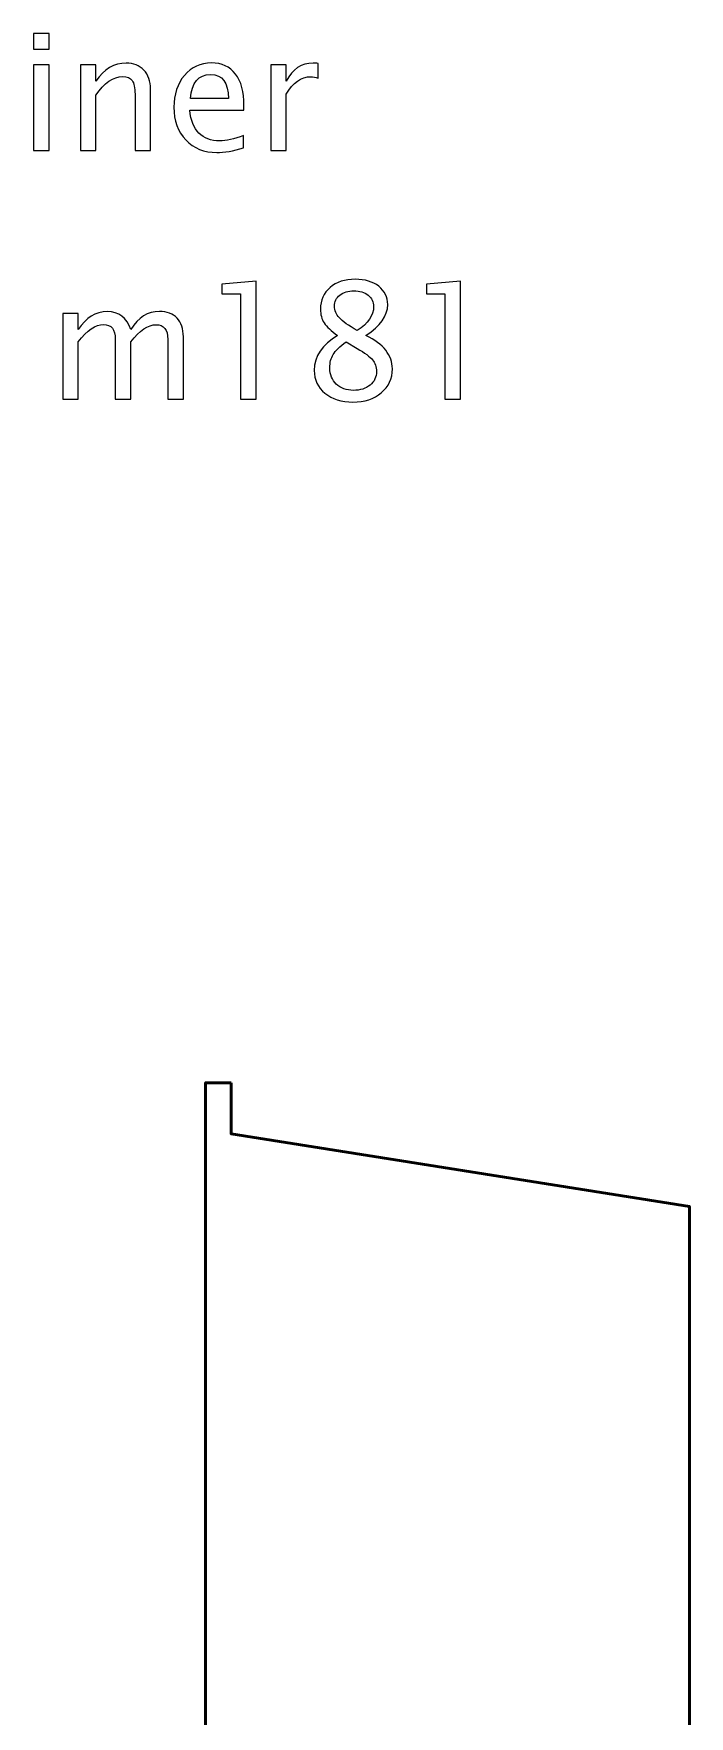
# Model space of a CAD drawing. Header units: centimetres. Extents: x -11.7 to 12.4, y -12.4 to 14.1.
# Drawn here: x 7.25 to 12.4, y 0.87 to 14.09 of the extents above; entities that cross this region are included whole.
import ezdxf

# ---------------------------------------------------------------- set-up
doc = ezdxf.new("R2010")
doc.units = ezdxf.units.CM
doc.header["$MEASUREMENT"] = 0
doc.layers.add('Layer 1', color=7, linetype='Continuous')

msp = doc.modelspace()

# ---------------------------------------------------------------- linework, layer by layer
at = {"layer": 'Layer 1'}
for points, knots in [([(7.24864, 13.96673), (7.24864, 13.96673), (7.24864, 14.08865), (7.24864, 14.08865), (7.24864, 14.08865), (7.24864, 14.08865), (7.37056, 14.08865), (7.37056, 14.08865), (7.37056, 14.08865), (7.37056, 14.08865), (7.37056, 13.96673), (7.37056, 13.96673), (7.37056, 13.96673), (7.37056, 13.96673), (7.24864, 13.96673), (7.24864, 13.96673)], [0, 0, 0, 0, 0.2, 0.2, 0.2, 0.2, 0.4, 0.4, 0.4, 0.4, 0.6, 0.6, 0.6, 0.6, 1, 1, 1, 1]), ([(7.24864, 13.17044), (7.24864, 13.17044), (7.24864, 13.84354), (7.24864, 13.84354), (7.24864, 13.84354), (7.24864, 13.84354), (7.37056, 13.84354), (7.37056, 13.84354), (7.37056, 13.84354), (7.37056, 13.84354), (7.37056, 13.17044), (7.37056, 13.17044), (7.37056, 13.17044), (7.37056, 13.17044), (7.24864, 13.17044), (7.24864, 13.17044)], [0, 0, 0, 0, 0.2, 0.2, 0.2, 0.2, 0.4, 0.4, 0.4, 0.4, 0.6, 0.6, 0.6, 0.6, 1, 1, 1, 1]), ([(7.61567, 13.17044), (7.61567, 13.17044), (7.61567, 13.84354), (7.61567, 13.84354), (7.61567, 13.84354), (7.61567, 13.84354), (7.73759, 13.84354), (7.73759, 13.84354), (7.73759, 13.84354), (7.73759, 13.84354), (7.73759, 13.71633), (7.73759, 13.71633), (7.73759, 13.71633), (7.80215, 13.81052), (7.88131, 13.85751), (7.97487, 13.85751), (7.97487, 13.85751), (8.03371, 13.85751), (8.08049, 13.8391), (8.11499, 13.80205), (8.11499, 13.80205), (8.14949, 13.76522), (8.16685, 13.71548), (8.16685, 13.65325), (8.16685, 13.65325), (8.16685, 13.65325), (8.16685, 13.17044), (8.16685, 13.17044), (8.16685, 13.17044), (8.16685, 13.17044), (8.04493, 13.17044), (8.04493, 13.17044), (8.04493, 13.17044), (8.04493, 13.17044), (8.04493, 13.61346), (8.04493, 13.61346), (8.04493, 13.61346), (8.04493, 13.66341), (8.03752, 13.69897), (8.02292, 13.72014), (8.02292, 13.72014), (8.0081, 13.74152), (7.98376, 13.7521), (7.94968, 13.7521), (7.94968, 13.7521), (7.87475, 13.7521), (7.80405, 13.70321), (7.73759, 13.60542), (7.73759, 13.60542), (7.73759, 13.60542), (7.73759, 13.17044), (7.73759, 13.17044), (7.73759, 13.17044), (7.73759, 13.17044), (7.61567, 13.17044), (7.61567, 13.17044)], [0, 0, 0, 0, 0.06666667, 0.06666667, 0.06666667, 0.06666667, 0.13333333, 0.13333333, 0.13333333, 0.13333333, 0.2, 0.2, 0.2, 0.2, 0.26666667, 0.26666667, 0.26666667, 0.26666667, 0.33333333, 0.33333333, 0.33333333, 0.33333333, 0.4, 0.4, 0.4, 0.4, 0.46666667, 0.46666667, 0.46666667, 0.46666667, 0.53333333, 0.53333333, 0.53333333, 0.53333333, 0.6, 0.6, 0.6, 0.6, 0.66666667, 0.66666667, 0.66666667, 0.66666667, 0.73333333, 0.73333333, 0.73333333, 0.73333333, 0.8, 0.8, 0.8, 0.8, 0.86666667, 0.86666667, 0.86666667, 0.86666667, 1, 1, 1, 1]), ([(8.89795, 13.19203), (8.81604, 13.16748), (8.74597, 13.1552), (8.68755, 13.1552), (8.68755, 13.1552), (8.58786, 13.1552), (8.50679, 13.18822), (8.44435, 13.25405), (8.44435, 13.25405), (8.38191, 13.31988), (8.35058, 13.40518), (8.35058, 13.51017), (8.35058, 13.51017), (8.35058, 13.61198), (8.3781, 13.69559), (8.43334, 13.76099), (8.43334, 13.76099), (8.48859, 13.82618), (8.55928, 13.85878), (8.64543, 13.85878), (8.64543, 13.85878), (8.72692, 13.85878), (8.79, 13.82978), (8.83445, 13.77179), (8.83445, 13.77179), (8.8789, 13.71379), (8.90113, 13.63166), (8.90113, 13.52519), (8.90113, 13.52519), (8.90113, 13.52519), (8.90049, 13.48794), (8.90049, 13.48794), (8.90049, 13.48794), (8.90049, 13.48794), (8.47504, 13.48794), (8.47504, 13.48794), (8.47504, 13.48794), (8.49282, 13.32707), (8.57135, 13.24664), (8.71041, 13.24664), (8.71041, 13.24664), (8.76143, 13.24664), (8.82387, 13.26103), (8.89795, 13.28982), (8.89795, 13.28982), (8.89795, 13.28982), (8.89795, 13.19203), (8.89795, 13.19203)], [0, 0, 0, 0, 0.07692308, 0.07692308, 0.07692308, 0.07692308, 0.15384615, 0.15384615, 0.15384615, 0.15384615, 0.23076923, 0.23076923, 0.23076923, 0.23076923, 0.30769231, 0.30769231, 0.30769231, 0.30769231, 0.38461538, 0.38461538, 0.38461538, 0.38461538, 0.46153846, 0.46153846, 0.46153846, 0.46153846, 0.53846154, 0.53846154, 0.53846154, 0.53846154, 0.61538462, 0.61538462, 0.61538462, 0.61538462, 0.69230769, 0.69230769, 0.69230769, 0.69230769, 0.76923077, 0.76923077, 0.76923077, 0.76923077, 0.84615385, 0.84615385, 0.84615385, 0.84615385, 1, 1, 1, 1]), ([(8.48139, 13.57938), (8.48139, 13.57938), (8.77857, 13.57938), (8.77857, 13.57938), (8.77857, 13.57938), (8.77857, 13.70469), (8.73179, 13.76734), (8.63845, 13.76734), (8.63845, 13.76734), (8.54447, 13.76734), (8.49219, 13.70469), (8.48139, 13.57938)], [0, 0, 0, 0, 0.25, 0.25, 0.25, 0.25, 0.5, 0.5, 0.5, 0.5, 1, 1, 1, 1]), ([(9.11152, 13.17044), (9.11152, 13.17044), (9.11152, 13.84354), (9.11152, 13.84354), (9.11152, 13.84354), (9.11152, 13.84354), (9.23344, 13.84354), (9.23344, 13.84354), (9.23344, 13.84354), (9.23344, 13.84354), (9.23344, 13.71633), (9.23344, 13.71633), (9.23344, 13.71633), (9.28191, 13.81052), (9.35219, 13.85751), (9.44447, 13.85751), (9.44447, 13.85751), (9.45696, 13.85751), (9.47008, 13.85645), (9.48363, 13.85434), (9.48363, 13.85434), (9.48363, 13.85434), (9.48363, 13.74025), (9.48363, 13.74025), (9.48363, 13.74025), (9.46246, 13.74723), (9.44384, 13.75083), (9.42775, 13.75083), (9.42775, 13.75083), (9.35028, 13.75083), (9.28551, 13.70511), (9.23344, 13.61346), (9.23344, 13.61346), (9.23344, 13.61346), (9.23344, 13.17044), (9.23344, 13.17044), (9.23344, 13.17044), (9.23344, 13.17044), (9.11152, 13.17044), (9.11152, 13.17044)], [0, 0, 0, 0, 0.09090909, 0.09090909, 0.09090909, 0.09090909, 0.18181818, 0.18181818, 0.18181818, 0.18181818, 0.27272727, 0.27272727, 0.27272727, 0.27272727, 0.36363636, 0.36363636, 0.36363636, 0.36363636, 0.45454545, 0.45454545, 0.45454545, 0.45454545, 0.54545455, 0.54545455, 0.54545455, 0.54545455, 0.63636364, 0.63636364, 0.63636364, 0.63636364, 0.72727273, 0.72727273, 0.72727273, 0.72727273, 0.81818182, 0.81818182, 0.81818182, 0.81818182, 1, 1, 1, 1]), ([(9.63634, 11.71862), (9.58596, 11.75375), (9.55083, 11.78635), (9.53114, 11.81662), (9.53114, 11.81662), (9.51146, 11.84667), (9.50172, 11.88308), (9.50172, 11.92563), (9.50172, 11.92563), (9.50172, 11.99505), (9.52712, 12.05157), (9.57771, 12.09496), (9.57771, 12.09496), (9.62851, 12.13835), (9.69476, 12.15994), (9.77646, 12.15994), (9.77646, 12.15994), (9.85182, 12.15994), (9.91299, 12.14153), (9.95977, 12.1047), (9.95977, 12.1047), (10.00655, 12.06808), (10.03004, 12.02024), (10.03004, 11.96161), (10.03004, 11.96161), (10.03004, 11.87271), (9.9731, 11.79164), (9.85944, 11.71862), (9.85944, 11.71862), (9.99766, 11.65088), (10.06687, 11.56346), (10.06687, 11.45636), (10.06687, 11.45636), (10.06687, 11.37995), (10.03787, 11.31751), (9.98009, 11.26882), (9.98009, 11.26882), (9.9223, 11.22035), (9.84801, 11.19601), (9.75699, 11.19601), (9.75699, 11.19601), (9.66619, 11.19601), (9.59295, 11.21887), (9.53707, 11.26459), (9.53707, 11.26459), (9.4814, 11.3101), (9.45346, 11.37021), (9.45346, 11.44451), (9.45346, 11.44451), (9.45346, 11.55457), (9.51442, 11.6458), (9.63634, 11.71862)], [0, 0, 0, 0, 0.07142857, 0.07142857, 0.07142857, 0.07142857, 0.14285714, 0.14285714, 0.14285714, 0.14285714, 0.21428571, 0.21428571, 0.21428571, 0.21428571, 0.28571429, 0.28571429, 0.28571429, 0.28571429, 0.35714286, 0.35714286, 0.35714286, 0.35714286, 0.42857143, 0.42857143, 0.42857143, 0.42857143, 0.5, 0.5, 0.5, 0.5, 0.57142857, 0.57142857, 0.57142857, 0.57142857, 0.64285714, 0.64285714, 0.64285714, 0.64285714, 0.71428571, 0.71428571, 0.71428571, 0.71428571, 0.78571429, 0.78571429, 0.78571429, 0.78571429, 0.85714286, 0.85714286, 0.85714286, 0.85714286, 1, 1, 1, 1]), ([(8.87392, 11.21887), (8.87392, 11.21887), (8.87392, 12.04564), (8.87392, 12.04564), (8.87392, 12.04564), (8.87392, 12.04564), (8.72787, 12.04564), (8.72787, 12.04564), (8.72787, 12.04564), (8.72787, 12.04564), (8.72787, 12.12184), (8.72787, 12.12184), (8.72787, 12.12184), (8.72787, 12.12184), (8.99584, 12.1447), (8.99584, 12.1447), (8.99584, 12.1447), (8.99584, 12.1447), (8.99584, 11.21887), (8.99584, 11.21887), (8.99584, 11.21887), (8.99584, 11.21887), (8.87392, 11.21887), (8.87392, 11.21887)], [0, 0, 0, 0, 0.14285714, 0.14285714, 0.14285714, 0.14285714, 0.28571429, 0.28571429, 0.28571429, 0.28571429, 0.42857143, 0.42857143, 0.42857143, 0.42857143, 0.57142857, 0.57142857, 0.57142857, 0.57142857, 0.71428571, 0.71428571, 0.71428571, 0.71428571, 1, 1, 1, 1]), ([(9.79128, 11.75693), (9.87679, 11.81344), (9.91955, 11.8761), (9.91955, 11.94531), (9.91955, 11.94531), (9.91955, 11.98235), (9.90516, 12.01199), (9.87658, 12.03463), (9.87658, 12.03463), (9.8478, 12.05728), (9.81033, 12.0685), (9.76398, 12.0685), (9.76398, 12.0685), (9.7191, 12.0685), (9.68248, 12.05749), (9.65433, 12.03527), (9.65433, 12.03527), (9.62618, 12.01304), (9.61221, 11.98447), (9.61221, 11.94912), (9.61221, 11.94912), (9.61221, 11.91483), (9.62491, 11.88393), (9.65031, 11.85641), (9.65031, 11.85641), (9.67571, 11.82911), (9.7227, 11.79587), (9.79128, 11.75693)], [0, 0, 0, 0, 0.125, 0.125, 0.125, 0.125, 0.25, 0.25, 0.25, 0.25, 0.375, 0.375, 0.375, 0.375, 0.5, 0.5, 0.5, 0.5, 0.625, 0.625, 0.625, 0.625, 0.75, 0.75, 0.75, 0.75, 1, 1, 1, 1]), ([(10.48004, 11.21887), (10.48004, 11.21887), (10.48004, 12.04564), (10.48004, 12.04564), (10.48004, 12.04564), (10.48004, 12.04564), (10.33399, 12.04564), (10.33399, 12.04564), (10.33399, 12.04564), (10.33399, 12.04564), (10.33399, 12.12184), (10.33399, 12.12184), (10.33399, 12.12184), (10.33399, 12.12184), (10.60196, 12.1447), (10.60196, 12.1447), (10.60196, 12.1447), (10.60196, 12.1447), (10.60196, 11.21887), (10.60196, 11.21887), (10.60196, 11.21887), (10.60196, 11.21887), (10.48004, 11.21887), (10.48004, 11.21887)], [0, 0, 0, 0, 0.14285714, 0.14285714, 0.14285714, 0.14285714, 0.28571429, 0.28571429, 0.28571429, 0.28571429, 0.42857143, 0.42857143, 0.42857143, 0.42857143, 0.57142857, 0.57142857, 0.57142857, 0.57142857, 0.71428571, 0.71428571, 0.71428571, 0.71428571, 1, 1, 1, 1]), ([(7.47734, 11.21887), (7.47734, 11.21887), (7.47734, 11.89197), (7.47734, 11.89197), (7.47734, 11.89197), (7.47734, 11.89197), (7.59926, 11.89197), (7.59926, 11.89197), (7.59926, 11.89197), (7.59926, 11.89197), (7.59926, 11.76476), (7.59926, 11.76476), (7.59926, 11.76476), (7.65874, 11.85895), (7.73494, 11.90594), (7.82828, 11.90594), (7.82828, 11.90594), (7.91824, 11.90594), (7.97941, 11.85895), (8.01201, 11.76476), (8.01201, 11.76476), (8.0698, 11.8598), (8.14515, 11.90721), (8.23765, 11.90721), (8.23765, 11.90721), (8.2967, 11.90721), (8.34263, 11.88985), (8.37544, 11.85493), (8.37544, 11.85493), (8.40825, 11.82), (8.42476, 11.77111), (8.42476, 11.70824), (8.42476, 11.70824), (8.42476, 11.70824), (8.42476, 11.21887), (8.42476, 11.21887), (8.42476, 11.21887), (8.42476, 11.21887), (8.30284, 11.21887), (8.30284, 11.21887), (8.30284, 11.21887), (8.30284, 11.21887), (8.30284, 11.68814), (8.30284, 11.68814), (8.30284, 11.68814), (8.30284, 11.76476), (8.27236, 11.80307), (8.2114, 11.80307), (8.2114, 11.80307), (8.14811, 11.80307), (8.08165, 11.75841), (8.01201, 11.66887), (8.01201, 11.66887), (8.01201, 11.66887), (8.01201, 11.21887), (8.01201, 11.21887), (8.01201, 11.21887), (8.01201, 11.21887), (7.89009, 11.21887), (7.89009, 11.21887), (7.89009, 11.21887), (7.89009, 11.21887), (7.89009, 11.68856), (7.89009, 11.68856), (7.89009, 11.68856), (7.89009, 11.76582), (7.85919, 11.80434), (7.79717, 11.80434), (7.79717, 11.80434), (7.73557, 11.80434), (7.66953, 11.75947), (7.59926, 11.66951), (7.59926, 11.66951), (7.59926, 11.66951), (7.59926, 11.21887), (7.59926, 11.21887), (7.59926, 11.21887), (7.59926, 11.21887), (7.47734, 11.21887), (7.47734, 11.21887)], [0, 0, 0, 0, 0.04761905, 0.04761905, 0.04761905, 0.04761905, 0.0952381, 0.0952381, 0.0952381, 0.0952381, 0.14285714, 0.14285714, 0.14285714, 0.14285714, 0.19047619, 0.19047619, 0.19047619, 0.19047619, 0.23809524, 0.23809524, 0.23809524, 0.23809524, 0.28571429, 0.28571429, 0.28571429, 0.28571429, 0.33333333, 0.33333333, 0.33333333, 0.33333333, 0.38095238, 0.38095238, 0.38095238, 0.38095238, 0.42857143, 0.42857143, 0.42857143, 0.42857143, 0.47619048, 0.47619048, 0.47619048, 0.47619048, 0.52380952, 0.52380952, 0.52380952, 0.52380952, 0.57142857, 0.57142857, 0.57142857, 0.57142857, 0.61904762, 0.61904762, 0.61904762, 0.61904762, 0.66666667, 0.66666667, 0.66666667, 0.66666667, 0.71428571, 0.71428571, 0.71428571, 0.71428571, 0.76190476, 0.76190476, 0.76190476, 0.76190476, 0.80952381, 0.80952381, 0.80952381, 0.80952381, 0.85714286, 0.85714286, 0.85714286, 0.85714286, 0.9047619, 0.9047619, 0.9047619, 0.9047619, 1, 1, 1, 1]), ([(9.7028, 11.66909), (9.65327, 11.63099), (9.61962, 11.59775), (9.60184, 11.56939), (9.60184, 11.56939), (9.58427, 11.54103), (9.57538, 11.50589), (9.57538, 11.46356), (9.57538, 11.46356), (9.57538, 11.41106), (9.59231, 11.36852), (9.62639, 11.33613), (9.62639, 11.33613), (9.66047, 11.30375), (9.70513, 11.28745), (9.7608, 11.28745), (9.7608, 11.28745), (9.81435, 11.28745), (9.85796, 11.30121), (9.89161, 11.32894), (9.89161, 11.32894), (9.92548, 11.35667), (9.94241, 11.39265), (9.94241, 11.43689), (9.94241, 11.43689), (9.94241, 11.47245), (9.93204, 11.50272), (9.91108, 11.52727), (9.91108, 11.52727), (9.89013, 11.55182), (9.8497, 11.58188), (9.7898, 11.61744), (9.7898, 11.61744), (9.7898, 11.61744), (9.7028, 11.66909), (9.7028, 11.66909)], [0, 0, 0, 0, 0.1, 0.1, 0.1, 0.1, 0.2, 0.2, 0.2, 0.2, 0.3, 0.3, 0.3, 0.3, 0.4, 0.4, 0.4, 0.4, 0.5, 0.5, 0.5, 0.5, 0.6, 0.6, 0.6, 0.6, 0.7, 0.7, 0.7, 0.7, 0.8, 0.8, 0.8, 0.8, 1, 1, 1, 1])]:
    msp.add_open_spline(points, degree=3, knots=knots, dxfattribs=at)
at = {"layer": 'Layer 1', "lineweight": 53}
msp.add_open_spline([(8.8, 5.85), (8.8, 5.85), (8.8, 5.45), (8.8, 5.45), (8.8, 5.45), (8.8, 5.45), (12.4, 4.87857), (12.4, 4.87857), (12.4, 4.87857), (12.4, 4.87857), (12.4, -4.87857), (12.4, -4.87857), (12.4, -4.87857), (12.4, -4.87857), (8.8, -5.45), (8.8, -5.45), (8.8, -5.45), (8.8, -5.45), (8.8, -5.85), (8.8, -5.85), (8.8, -5.85), (8.8, -5.85), (8.6, -5.85), (8.6, -5.85), (8.6, -5.85), (8.6, -5.85), (8.6, 5.85), (8.6, 5.85), (8.6, 5.85), (8.6, 5.85), (8.8, 5.85), (8.8, 5.85)], degree=3, knots=[0, 0, 0, 0, 0.11111111, 0.11111111, 0.11111111, 0.11111111, 0.22222222, 0.22222222, 0.22222222, 0.22222222, 0.33333333, 0.33333333, 0.33333333, 0.33333333, 0.44444444, 0.44444444, 0.44444444, 0.44444444, 0.55555556, 0.55555556, 0.55555556, 0.55555556, 0.66666667, 0.66666667, 0.66666667, 0.66666667, 0.77777778, 0.77777778, 0.77777778, 0.77777778, 1, 1, 1, 1], dxfattribs=at)

doc.saveas('drawing.dxf')
